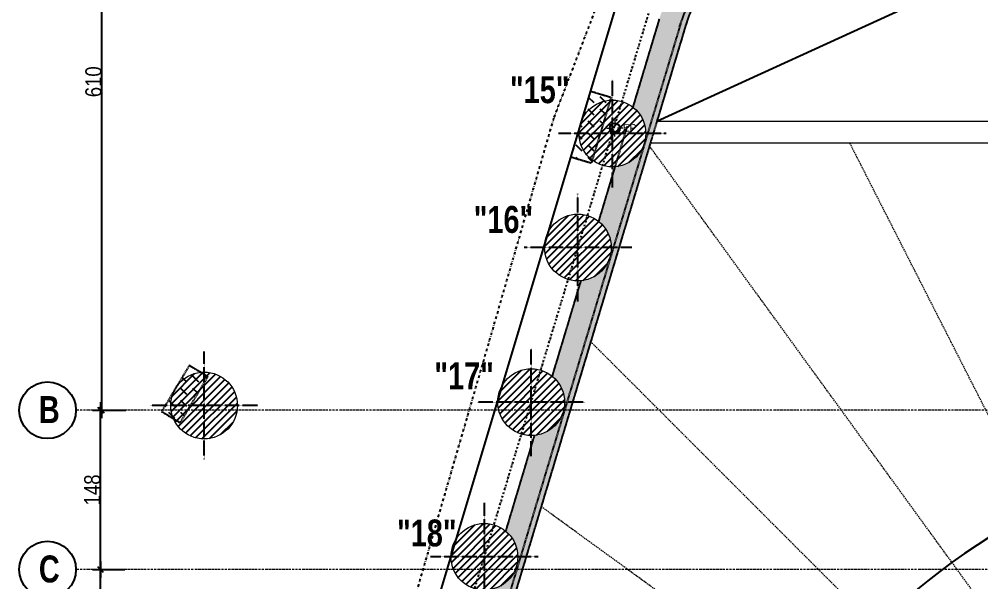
# Model space of a CAD drawing. Header units: millimetres. Extents: x -26249 to 60250, y -21218 to 23336.
# Drawn here: x -4850 to -3957, y 20744 to 21266 of the extents above; entities that cross this region are included whole.
import ezdxf
from ezdxf.enums import TextEntityAlignment as Align

# ---------------------------------------------------------------- set-up
doc = ezdxf.new("R2010")
doc.units = ezdxf.units.MM
for name, pattern in [('CACHEX2', [19.049999999999997, 12.7, -6.35]), ('Style de ligne -6', [1.0416400000000001, 0.625, -0.20828, 0.06943000000000005, -0.13893]), ('TIRETPTX2', [50.8, 25.4, -12.7, 0, -12.7])]:
    doc.linetypes.add(name, pattern=pattern)
for name, color, linetype in [('01_cote_gen', 4, 'Continuous'), ('01_linteaux', 2, 'Continuous'), ('01_murs_sup', 2, 'CACHEX2'), ('01_poch_murs', 253, 'Continuous'), ('01_texte', 230, 'Continuous'), ('AA_COTES', 2, 'Continuous')]:
    doc.layers.add(name, color=color, linetype=linetype)
for name, color, linetype, lineweight in [('01_murs_coup', 5, 'Continuous', 60), ('01_PIEUX', 5, 'Continuous', 60), ('B Général', 7, 'Continuous', 5), ('C ANNOTATIONS-prestations', 7, 'Continuous', 5)]:
    doc.layers.add(name, color=color, linetype=linetype, lineweight=lineweight)
doc.styles.add('Eurostile', font='')
doc.styles.add('impact', font='impact.ttf')
doc.styles.add('STYLE2', font='ARIALN.TTF')
doc.styles.get('Eurostile').set_extended_font_data('Eurostile')
doc.dimstyles.new('JB50', dxfattribs={"dimscale": 0.1, "dimtxt": 150, "dimasz": 15, "dimexe": 0.1, "dimexo": 0.1, "dimgap": 0.09, "dimtad": 1, "dimdec": 1, "dimdsep": 46, "dimtxsty": 'STYLE2', "dimblk1": 'BOND_G', "dimblk2": 'BOND_D', "dimsah": 1, "dimcen": 1.5, "dimdle": 0.01, "dimse1": 1, "dimse2": 1, "dimclrd": 4, "dimclre": 2, "dimclrt": 6, "dimazin": 2, "dimtfac": 2.333333333333333, "dimtdec": 1, "dimtix": 1, "dimtmove": 2, "dimatfit": 3, "dimldrblk": 'BOND_G', "dimfxl": 1, "dimtolj": 1, "dimtzin": 0, "dimarcsym": 0})

# ---------------------------------------------------------------- blocks, each defined once
blk = doc.blocks.new('BOND_G')
at = {"layer": 'AA_COTES', "color": 0}
for p, q in [((0, -5), (0, 14.99999999999999)), ((5, 0), (-5, 0)), ((1.767766952966312, 1.767766952966312), (-1.767766952966426, -1.767766952966426))]:
    blk.add_line(p, q, dxfattribs=at)
blk = doc.blocks.new('BOND_D')
at = {"layer": 'AA_COTES', "color": 0}
for p, q in [((5, 0), (-5, 0)), ((-1.767766952966312, -1.767766952966312), (1.767766952966426, 1.767766952966426)), ((0, 5), (0, -15))]:
    blk.add_line(p, q, dxfattribs=at)
blk = doc.blocks.new('*D466')
at = {"layer": '01_cote_gen', "color": 4, "lineweight": -2, "ltscale": 3, "transparency": 16777216}
blk.add_line((-4774.633031412901, 20146.39354302056), (-4774.633031412901, 20753.39354335897), dxfattribs=at)
at = {"layer": 'Defpoints', "color": 0, "ltscale": 3, "transparency": 16777216}
for p in [(-4774.633031412901, 20754.89354335897), (-4774.633031412901, 20754.89354335897), (-4745.90332876797, 20144.89354302056)]:
    blk.add_point(p, dxfattribs=at)
at = {"layer": '01_cote_gen', "color": 4, "lineweight": -2, "ltscale": 3, "transparency": 16777216, "xscale": 1.5, "yscale": 1.5, "zscale": 1.5}
for name, p, rotation in [('BOND_D', (-4774.633031412901, 20754.89354335897), 90), ('BOND_G', (-4774.633031412901, 20144.89354302056), 270)]:
    blk.add_blockref(name, p, dxfattribs=dict(at, rotation=rotation))
at = {"layer": '01_cote_gen', "color": 6, "ltscale": 3, "transparency": 16777216, "insert": (-4782.30062622873, 20449.89354318977), "char_height": 15, "attachment_point": 5, "rotation": 90, "style": 'STYLE2'}
blk.add_mtext('\\A1;610', dxfattribs=at)
blk = doc.blocks.new('*D467')
at = {"layer": '01_cote_gen', "color": 4, "lineweight": -2, "ltscale": 3, "transparency": 16777216}
blk.add_line((-4774.633031412901, 20756.39354335897), (-4774.633031412901, 20901.39354337593), dxfattribs=at)
at = {"layer": 'Defpoints', "color": 0, "ltscale": 3, "transparency": 16777216}
for p in [(-4774.633031412901, 20902.89354337593), (-4750.007553049138, 20902.89354337593), (-4774.633031412901, 20754.89354335897)]:
    blk.add_point(p, dxfattribs=at)
at = {"layer": '01_cote_gen', "color": 4, "lineweight": -2, "ltscale": 3, "transparency": 16777216, "xscale": 1.5, "yscale": 1.5, "zscale": 1.5}
for name, p, rotation in [('BOND_D', (-4774.633031412901, 20902.89354337593), 90), ('BOND_G', (-4774.633031412901, 20754.89354335897), 270)]:
    blk.add_blockref(name, p, dxfattribs=dict(at, rotation=rotation))
at = {"layer": '01_cote_gen', "color": 6, "ltscale": 3, "transparency": 16777216, "insert": (-4782.30062622873, 20828.89354336745), "char_height": 15, "attachment_point": 5, "rotation": 90, "style": 'STYLE2'}
blk.add_mtext('\\A1;148', dxfattribs=at)
blk = doc.blocks.new('*D311')
at = {"layer": '01_cote_gen', "color": 4, "lineweight": -2, "ltscale": 3, "transparency": 16777216}
blk.add_line((-4773.549546015171, 20904.39354337593), (-4773.549546015171, 21511.39354302056), dxfattribs=at)
at = {"layer": 'Defpoints', "color": 0, "ltscale": 3, "transparency": 16777216}
for p in [(-4794.514697284429, 21512.89354302056), (-4773.549546015171, 21512.89354302056), (-4742.392831939518, 20902.89354337593)]:
    blk.add_point(p, dxfattribs=at)
at = {"layer": '01_cote_gen', "color": 4, "lineweight": -2, "ltscale": 3, "transparency": 16777216, "xscale": 1.5, "yscale": 1.5, "zscale": 1.5}
for name, p, rotation in [('BOND_D', (-4773.549546015171, 21512.89354302056), 90), ('BOND_G', (-4773.549546015171, 20902.89354337593), 270)]:
    blk.add_blockref(name, p, dxfattribs=dict(at, rotation=rotation))
at = {"layer": '01_cote_gen', "color": 6, "ltscale": 3, "transparency": 16777216, "insert": (-4781.217140831, 21207.89354319825), "char_height": 15, "attachment_point": 5, "rotation": 90, "style": 'STYLE2'}
blk.add_mtext('\\A1;610', dxfattribs=at)
blk = doc.blocks.new('EP')
at = {"layer": 'B Général', "color": 7, "linetype": 'Continuous', "lineweight": 5}
for p, q in [((-7.5, 0), (-2.5, 0)), ((0, 7.5), (0, 2.5)), ((7.5, 0), (2.5, 0)), ((0, -7.5), (0, -2.5))]:
    blk.add_line(p, q, dxfattribs=at)
at = {"layer": 'B Général', "color": 7, "linetype": 'Continuous', "lineweight": 5, "flags": 128}
for points in [[(-5, 0, -0.9999999999999999), (4.999999999999992, 0, -0.9999999999999999)], [(-4.333333333333333, 0, -0.9999999999999999), (4.333333333333326, 0, -0.9999999999999999)]]:
    blk.add_lwpolyline(points, format="xyb", close=True, dxfattribs=at)
at = {"layer": 'C ANNOTATIONS-prestations', "insert": (7.5, 3.979498697916664), "char_height": 7.048665364583333, "attachment_point": 1, "line_spacing_factor": 0.8954527788573651, "style": 'Eurostile'}
blk.add_mtext('EP', dxfattribs=at)

msp = doc.modelspace()

# ---------------------------------------------------------------- hatches: boundary and pattern name
at = {"layer": '01_murs_sup', "ltscale": 3}
h = msp.add_hatch(dxfattribs=at)
h.set_pattern_fill('DASH', color=256, scale=2.5, angle=135)
h.set_pattern_definition([(135, (-23899.14964679861, 30763.86066775618), (-11.22532015133644, 8.881784197001252e-16), [7.9375, -7.9375])])
h.paths.add_polyline_path([(-3937.108894121897, 21767.36958817449, 0.002531451353049674), (-3946.157284627736, 21759.05287881372), (-3946.157284627736, 21743.98255512082, -0.002574667747263947), (-3937.108894121897, 21752.4412474255)])
h.paths.add_polyline_path([(-3937.108894121897, 21787.547610375, -0.006516405898975369), (-3912.90812911889, 21808.52372260176, -0.04627340198228324), (-3913.436886790723, 21814.22489712796), (-3930.895260872554, 21814.22489712796, 0.004067861401506169), (-3946.157284627736, 21800.91095730789), (-3946.157284627736, 21759.05287881372, -0.002531451353049659), (-3937.108894121897, 21767.36958817449)])
h.paths.add_polyline_path([(-3946.157284627736, 21800.91095730789, 0.002955468585828464), (-3957.108894121897, 21791.08295961722), (-3957.108894121897, 21748.75706829099, -0.003096146297348388), (-3946.157284627736, 21759.05287881372)])
h.paths.add_polyline_path([(-3901.90275772914, 21838.35122856497, 0.007575990962309219), (-3930.895260872554, 21814.22489712796), (-3913.436886790723, 21814.22489712796, -0.2267463357051544)])
h.paths.add_polyline_path([(-3882.436886790723, 21833.42246254305), (-3882.436886790723, 21845.22489712796, 0.4142135623730951), (-3913.436886790723, 21814.22489712796), (-3906.104956214846, 21814.22489712796, -0.006200760919027776)])
h.paths.add_polyline_path([(-3876.907288914577, 21857.99667599443, 0.001401672488549907), (-3882.436886790723, 21853.73910542119), (-3882.436886790723, 21845.22489712796, -0.09982294667140483), (-3870.422808321999, 21842.80219438553, -0.0008315451278062832), (-3867.181685395428, 21845.29184871546)])
h.paths.add_polyline_path([(-3791.085937430236, 21899.09266746103, -0.01533620150584975), (-3791.144239372888, 21900.9930151471, -0.2594805352761252), (-3776.486611303813, 21927.33550705032, 0.02452486336761976), (-3876.907288914577, 21857.99667599443), (-3867.181685395428, 21845.29184871546, -0.0189682979439725)])
h.paths.add_polyline_path([(-3760.144239372888, 21918.60382827982), (-3760.144239372888, 21931.9930151471, 0.4142135623730951), (-3791.144239372888, 21900.9930151471), (-3788.160350836561, 21900.9930151471, -0.006733180713042963)])
h.paths.add_polyline_path([(-3677.877223433274, 21964.55164166552), (-3679.557952865847, 21981.63323329014, 0.01847937243883564), (-3760.144239372888, 21937.30080405466), (-3760.144239372888, 21931.9930151471, -0.1311429218165924), (-3744.698063582959, 21927.87080622946, -0.01551302581773235)])
h.paths.add_polyline_path([(-3641.055181703852, 22000.17601417549, 0.008583888516723525), (-3679.557952865847, 21981.63323329014), (-3678.612009824576, 21972.01942370366), (-3662.963025773564, 21972.01942370366, -0.0008921322589392388), (-3659.025635023239, 21973.9489076079, -0.2759147244667435)])
h.paths.add_polyline_path([(-3518.742840464956, 22031.94992235484, -0.2759147244667484), (-3497.675540555543, 22055.76099511393, 0.02805231403999468), (-3628.085740196928, 22006.06027254392), (-3628.085740196928, 22003.01942370366, -0.1627178930550964), (-3609.443219981591, 21996.78747651411, -0.01980015537954972)])
h.paths.add_polyline_path([(-3372.378671110078, 22072.21045004409, -0.2759147244667564), (-3348.536071965003, 22093.24206380574, 0.02893504782106948), (-3488.276980307424, 22058.71028018133), (-3488.276980307424, 22057.22005631262, -0.1946121440687925), (-3466.722653935927, 22048.50033940489, -0.01980015537955201)])
h.paths.add_polyline_path([(-3222.197313540562, 22094.11348277796, -0.2601810642606941), (-3197.79264941457, 22111.93133555148, 0.02414752684017281), (-3317.216878143781, 22098.67100894215), (-3314.685666250354, 22082.8724974189, -0.01896323129683905)])
h.paths.add_polyline_path([(-4440.398134876736, 20610.66026806147), (-4425.797328050101, 20610.66026806147), (-4425.797328050101, 20621.23326610835), (-4440.398134876736, 20621.23326610835)], flags=9)
h.paths.add_polyline_path([(-4291.32166073239, 21159.88222244581), (-4276.720853905756, 21159.88222244581), (-4276.720853905756, 21170.45522049268), (-4291.32166073239, 21170.45522049268)], flags=9)
h.paths.add_polyline_path([(-3033.617555720468, 20282.59592323142), (-2978.196341532201, 20282.59592323142), (-2978.196341532201, 20305.5717076789), (-3033.617555720468, 20305.5717076789)], flags=9)
h.paths.add_polyline_path([(-4838.499659175626, 20735.94462696132), (-4807.96383459255, 20735.94462698887), (-4807.963834627806, 20775.01967331376), (-4838.499659210878, 20775.01967328621)], flags=9)
h.paths.add_polyline_path([(-4838.237151455522, 20884.73215014096), (-4808.272667205985, 20884.73215016799), (-4808.272667239818, 20922.23215016799), (-4838.237151489355, 20922.23215014096)], flags=9)
h.paths.add_polyline_path([(-4838.422451023163, 21494.73214978542), (-4809.477114395615, 21494.73214981153), (-4809.477114429448, 21532.23214981153), (-4838.422451056997, 21532.23214978542)], flags=9)
h.paths.add_polyline_path([(-4072.277361738614, 21418.82168719141), (-4036.879296006469, 21441.33396745021), (-4065.053000004651, 21485.63399457234), (-4100.451065736803, 21463.12171431355)], flags=9)
h.paths.add_polyline_path([(-3261.901553332284, 21996.33176616208), (-3226.503487600139, 22018.84404642088), (-3254.677191598321, 22063.14407354302), (-3290.075257330473, 22040.63179328423)], flags=9)
h.paths.add_polyline_path([(-3445.119379028152, 21956.98304508858), (-3404.595907749585, 21956.98304512518), (-3404.595907796995, 22009.48304512518), (-3445.119379075562, 22009.48304508858)], flags=9)
h.paths.add_polyline_path([(-3037.690899622934, 21938.67519592798), (-2984.654746826205, 21938.67519592798), (-2984.654746826205, 21968.1738316715), (-3037.690899622934, 21968.1738316715)], flags=9)
h.paths.add_polyline_path([(-2825.877209816475, 22188.47162578757), (-2716.286145696422, 22188.47162578757), (-2716.286145696422, 22211.46275812045), (-2825.877209816475, 22211.46275812045)], flags=9)
h.paths.add_polyline_path([(-3102.086312314323, 21987.12188855657), (-2933.002751604907, 21987.12188855657), (-2933.002751604907, 22009.99023780623), (-3102.086312314323, 22009.99023780623)], flags=9)
h.paths.add_polyline_path([(-2796.750923746496, 21963.11558508419), (-2687.159859626443, 21963.11558508419), (-2687.159859626443, 21986.10671741707), (-2796.750923746496, 21986.10671741707)], flags=9)
h.paths.add_polyline_path([(-3102.106776161525, 21963.11558508419), (-2992.515712041471, 21963.11558508419), (-2992.515712041471, 21986.10671741707), (-3102.106776161525, 21986.10671741707)], flags=9)
h.paths.add_polyline_path([(-2732.335047207906, 21938.67519592798), (-2679.298894411177, 21938.67519592798), (-2679.298894411177, 21968.1738316715), (-2732.335047207906, 21968.1738316715)], flags=9)
h.paths.add_polyline_path([(-2796.730459899294, 21987.12188855657), (-2627.646899189878, 21987.12188855657), (-2627.646899189878, 22009.99023780623), (-2796.730459899294, 22009.99023780623)], flags=9)
h.paths.add_polyline_path([(-4313.049943100306, 20638.28127967646), (-4251.760119501594, 20638.28127968257), (-4251.760119503708, 20659.42727577632), (-4313.04994310242, 20659.42727577021)], flags=9)
h.paths.add_polyline_path([(-4332.724309421226, 20600.49350643963), (-4236.555482681799, 20600.49350643963), (-4236.555482681799, 20623.4692908871), (-4332.724309421226, 20623.4692908871)], flags=9)
h.paths.add_polyline_path([(-4107.157180301774, 20649.36761305474), (-4059.577927512511, 20696.99453660131), (-4076.353578446347, 20713.75339644464), (-4123.932831235614, 20666.12647289806)], flags=9)
h.paths.add_polyline_path([(-4123.647777102096, 19953.62943391383), (-4078.333515131957, 19903.84262035242), (-4060.797085246932, 19919.80368154488), (-4106.111347217071, 19969.59049510628)], flags=9)
h.paths.add_polyline_path([(-3314.805763850925, 19785.74658262269), (-3263.664527553721, 19829.52652200695), (-3279.08515366863, 19847.54002077111), (-3330.226389965834, 19803.76008138685)], flags=9)
h.paths.add_polyline_path([(-3611.89251724848, 20911.00353085219), (-3611.89251724848, 20982.76001107047), (-3634.883649581358, 20982.76001107047), (-3634.883649581358, 20911.00353085219)], flags=9)
h.paths.add_polyline_path([(-3636.036844225144, 20923.1271002816), (-3636.036844225144, 20978.54831446987), (-3659.012628672621, 20978.54831446987), (-3659.012628672621, 20923.1271002816)], flags=9)
h.paths.add_polyline_path([(-4326.037101341439, 20256.99726142364), (-4254.285737084958, 20256.99726142364), (-4254.285737084958, 20279.97304587111), (-4326.037101341439, 20279.97304587111)], flags=9)
h.paths.add_polyline_path([(-4313.916089892931, 20281.1287984958), (-4258.494875704664, 20281.1287984958), (-4258.494875704664, 20304.10458294328), (-4313.916089892931, 20304.10458294328)], flags=9)
h.paths.add_polyline_path([(-3597.08165557515, 21415.61932296072), (-3518.069473345486, 21415.6193229686), (-3518.069473347599, 21436.76531906235), (-3597.081655577264, 21436.76531905446)], flags=9)
h.paths.add_polyline_path([(-3608.226867407133, 21452.83683761605), (-3512.052924705904, 21452.83683761605), (-3512.052924705904, 21475.82796994893), (-3608.226867407133, 21475.82796994893)], flags=9)
h.paths.add_polyline_path([(-3597.08165557515, 21489.68940569857), (-3521.828761539929, 21489.68940570608), (-3521.828761542043, 21510.83540179983), (-3597.081655577264, 21510.83540179232)], flags=9)
h.paths.add_polyline_path([(-3560.20550383939, 21729.60727347996), (-3506.450395619611, 21667.38209550133), (-3489.063891898963, 21682.40195433385), (-3542.819000118741, 21744.62713231247)], flags=9)
h.paths.add_polyline_path([(-3373.328221392612, 21837.96281791973), (-3344.435326061403, 21760.97720216216), (-3322.924568868146, 21769.05024346948), (-3351.817464199359, 21846.03585922704)], flags=9)
h.paths.add_polyline_path([(-3122.270602589326, 21280.48545168946), (-3108.676747957632, 21280.48545168902), (-3108.676747957286, 21291.05844973589), (-3122.27060258898, 21291.05844973633)], flags=9)
h.paths.add_polyline_path([(-3118.270602589326, 21222.98545168946), (-3103.669795762691, 21222.98545168899), (-3103.669795762346, 21233.55844973586), (-3118.27060258898, 21233.55844973633)], flags=9)
h.paths.add_polyline_path([(-3091.770602589326, 21169.98545168946), (-3076.834145031045, 21169.98545168898), (-3076.8341450307, 21180.55844973585), (-3091.77060258898, 21180.55844973633)], flags=9)
h.paths.add_polyline_path([(-3024.770602589326, 21173.48545168946), (-3009.834145031045, 21173.48545168898), (-3009.8341450307, 21184.05844973585), (-3024.77060258898, 21184.05844973633)], flags=9)
h.paths.add_polyline_path([(-2975.770602589326, 21172.48545168946), (-2961.169795762691, 21172.48545168899), (-2961.169795762346, 21183.05844973586), (-2975.77060258898, 21183.05844973633)], flags=9)
h.paths.add_polyline_path([(-2925.770602589326, 21172.48545168946), (-2910.834145031045, 21172.48545168898), (-2910.8341450307, 21183.05844973585), (-2925.77060258898, 21183.05844973633)], flags=9)
h.paths.add_polyline_path([(-2815.297878701584, 21315.13052495442), (-2803.382277728122, 21315.13052495403), (-2803.38227772778, 21325.70352300091), (-2815.297878701238, 21325.7035230013)], flags=9)
h.paths.add_polyline_path([(-2815.797878701584, 21261.13052495442), (-2800.861421143303, 21261.13052495394), (-2800.861421142958, 21271.70352300082), (-2815.797878701238, 21271.7035230013)], flags=9)
h.paths.add_polyline_path([(-2822.797878701584, 21205.63052495442), (-2807.861421143303, 21205.63052495394), (-2807.861421142958, 21216.20352300082), (-2822.797878701238, 21216.2035230013)], flags=9)
h.paths.add_polyline_path([(-2869.270602589326, 21177.98545168946), (-2853.998494299396, 21177.98545168896), (-2853.998494299054, 21188.55844973584), (-2869.27060258898, 21188.55844973633)], flags=9)
h.paths.add_polyline_path([(-2942.375244716322, 21452.76323388199), (-2942.375244716763, 21466.02143778203), (-2952.948242763638, 21466.02143778168), (-2952.948242763194, 21452.76323388163)], flags=9)
h.paths.add_polyline_path([(-2903.623691576971, 21452.59282402809), (-2903.623690681992, 21466.18667865979), (-2914.196688728864, 21466.18667935588), (-2914.196689623843, 21452.59282472419)], flags=9)
h.paths.add_polyline_path([(-2842.728161830919, 21452.59024020648), (-2842.72816093594, 21466.18409483817), (-2853.301158982811, 21466.18409553427), (-2853.30115987779, 21452.59024090257)], flags=9)
h.paths.add_polyline_path([(-2820.434827992385, 21407.36226254025), (-2820.434827119503, 21420.6204664403), (-2831.007825166378, 21420.6204671364), (-2831.007826039257, 21407.36226323635)], flags=9)
h.paths.add_polyline_path([(-2982.009050069411, 21452.59282469455), (-2982.009050069862, 21466.18667932624), (-2992.582048116737, 21466.18667932589), (-2992.582048116283, 21452.59282469419)], flags=9)
h.paths.add_polyline_path([(-3032.32223334614, 21452.42499932872), (-3032.322233346602, 21466.35450469207), (-3042.895231393477, 21466.35450469171), (-3042.895231393011, 21452.42499932837)], flags=9)
h.paths.add_polyline_path([(-3086.092047535027, 21434.92302106502), (-3086.092047535478, 21448.51687569672), (-3096.665045582353, 21448.51687569637), (-3096.665045581898, 21434.92302106467)], flags=9)
h.paths.add_polyline_path([(-3113.328127407038, 21384.3499265859), (-3099.734272775344, 21384.34992658636), (-3099.734272775697, 21394.92292463323), (-3113.328127407391, 21394.92292463278)], flags=9)
h.paths.add_polyline_path([(-3113.328127407038, 21339.31408728569), (-3102.755129360166, 21339.31408728604), (-3102.755129360516, 21349.88708533292), (-3113.328127407391, 21349.88708533257)], flags=9)
h.paths.add_polyline_path([(-2527.081655570144, 20991.04458566553), (-2448.06947334048, 20991.04458567341), (-2448.069473342593, 21012.19058176716), (-2527.081655572258, 21012.19058175928)], flags=9)
h.paths.add_polyline_path([(-2538.224309421226, 21028.27489022537), (-2442.055482681799, 21028.27489022537), (-2442.055482681799, 21051.25067467284), (-2538.224309421226, 21051.25067467284)], flags=9)
h.paths.add_polyline_path([(-2527.081655570144, 21065.11466840338), (-2451.828761534924, 21065.11466841089), (-2451.828761537037, 21086.26066450464), (-2527.081655572258, 21086.26066449713)], flags=9)
h.paths.add_polyline_path([(-4559.191943482232, 20625.60136139339), (-4493.65766306222, 20625.60136145251), (-4493.657663097378, 20664.56059554763), (-4559.19194351739, 20664.56059548851)], flags=9)
h.paths.add_polyline_path([(-4504.309909857418, 20768.61215698493), (-4438.999533081629, 20768.61215704386), (-4438.999533116765, 20807.54822869302), (-4504.309909892554, 20807.5482286341)], flags=9)
h = msp.add_hatch(dxfattribs=at)
h.set_pattern_fill('DASH', color=256, scale=2.5, angle=135)
h.set_pattern_definition([(135, (-36463.22581601088, 30763.86066775618), (-11.22532015133644, 8.881784197001252e-16), [7.9375, -7.9375])])
edge = h.paths.add_edge_path()
edge.add_line((-3957.108894121897, 21698.34777550169), (-3957.108894121897, 21733.50715512017))
edge.add_arc((-3120.300293937276, 20869.61984464256), 1202.726036363718, 134.0878059294316, 134.6062133279104)
edge.add_arc((-3993.097146282866, 21713.03939971755), 31.00000000005436, 2.347633198951371e-11, 24.511443010583207, ccw=False)
edge.add_arc((-3993.097146282811, 21713.03939971756), 31, -112.55011602161869, 0, ccw=False)
edge.add_arc((-3120.300293934908, 20869.61984464051), 1202.726036366847, 137.3551136610874, 141.6892133278997)
edge.add_arc((-4090.436025248053, 21598.98090350252), 31.00000000001867, 1.0118128557223827e-11, 31.594443010587725, ccw=False)
edge.add_arc((-4090.436025248035, 21598.98090350252), 31, -105.46711602165198, 0, ccw=False)
edge.add_arc((-3120.300293936763, 20869.61984464222), 1202.726036364335, 144.4381136610801, 148.7722133279006)
edge.add_arc((-4172.967853517819, 21473.7902679123), 30.99999999999627, 0, 38.67744301058849, ccw=False)
edge.add_arc((-4172.967853517823, 21473.7902679123), 31, -98.38411602161011, 0, ccw=False)
edge.add_arc((-3120.300293936156, 20869.61984464201), 1202.726036364964, 151.5211136610765, 155.8552133278951)
edge.add_arc((-4239.432958939384, 21339.37826071673), 31.00000000001472, 1.0118128557223827e-11, 45.76044301056322, ccw=False)
edge.add_arc((-4239.432958939376, 21339.37826071675), 31.00000000000728, -91.30111602156887, 0, ccw=False)
edge.add_arc((-3120.300293930513, 20869.61984464), 1202.726036370949, 158.6041136610728, 160.7596099109221)
edge.add_line((-4255.847230851939, 21265.95691408082), (-4280.319210676078, 21184.39845100403))
edge.add_arc((-4299.25750062796, 21159.85581109516), 30.99999999997544, -2.347633198951371e-11, 52.34448233648561, ccw=False)
edge.add_arc((-4299.257500627993, 21159.85581109515), 31.00000000000728, -85.74869509527679, 0, ccw=False)
edge.add_line((-4296.959433352562, 21128.94110768725), (-4312.145534614398, 21078.32995616035))
edge.add_arc((-4331.299683216932, 21053.95540813762), 31.00000000000112, 0, 51.83882328695552, ccw=False)
edge.add_arc((-4331.299683216936, 21053.95540813763), 31.00000000000364, -85.24303604576528, 0, ccw=False)
edge.add_line((-4328.728873881902, 21023.06218979827), (-4355.294535378425, 20934.52605427333))
edge.add_arc((-4374.740133087884, 20910.38337982081), 30.99999999997495, -2.0122570276726037e-11, 51.15046554259169, ccw=False)
edge.add_arc((-4374.740133087906, 20910.38337982079), 30.99999999999636, -84.55467830139793, 0, ccw=False)
edge.add_line((-4371.798363718348, 20879.52327624067), (-4398.444931358599, 20790.71750250977))
edge.add_arc((-4418.180582958876, 20766.81135150398), 30.99999999998524, -2.0179413695586845e-11, 50.458724932881296, ccw=False)
edge.add_arc((-4418.180582958887, 20766.81135150397), 31, -83.86293769170362, 0, ccw=False)
edge.add_line((-4414.866458338647, 20735.9890125596), (-4441.596743641841, 20646.90423059272))
edge.add_arc((-4461.621032829868, 20623.23932318715), 31.00000000000358, 3.410605131648481e-12, 49.76344872083911, ccw=False)
edge.add_arc((-4461.621032829864, 20623.23932318715), 31, -83.1676614796582, 0, ccw=False)
edge.add_line((-4457.933136655882, 20592.45946903204), (-4484.543284126668, 20503.77507383562))
edge.add_arc((-4503.408646955331, 20479.17633229582), 30.99999999998597, -1.0118128557223827e-11, 52.51453914735538, ccw=False)
edge.add_arc((-4503.40864695536, 20479.17633229582), 31.00000000001455, -85.93628569077168, 0, ccw=False)
edge.add_line((-4501.211808828562, 20448.25427055593), (-4527.691760759024, 20360.10204650556))
edge.add_arc((-4546.564705626266, 20335.50912166858), 30.99999999999551, -6.821210263296962e-12, 52.496876854576385, ccw=False)
edge.add_arc((-4546.564705626259, 20335.50912166856), 30.99999999998909, -70.87428601694432, 0, ccw=False)
edge.add_line((-4536.407805080156, 20306.22026079457), (-4535.876283652511, 20284.24160106926))
edge.add_line((-4535.876283652511, 20284.24160106926), (-4510.86897418614, 20284.24160106926))
edge.add_line((-4510.86897418614, 20284.24160106926), (-4511.87535511092, 20325.85592318174))
edge.add_line((-4511.87535511092, 20325.85592318174), (-4230.264889258078, 21263.3420993645))
edge.add_arc((-3120.300293937222, 20869.61984464252), 1177.726036363786, 135.2779792617381, 160.469587356848, ccw=False)
at = {"layer": '01_murs_sup'}
h = msp.add_hatch(dxfattribs=at)
h.set_pattern_fill('DASH', color=256, scale=2.5, angle=135)
h.set_pattern_definition([(135, (-4147.817490083255, 30785.85689418344), (-11.22532015133644, 8.881784197001252e-16), [7.9375, -7.9375])])
h.paths.add_polyline_path([(-4300.500621207937, 21193.49401851057), (-4319.656203309516, 21199.24412062702), (-4337.976355649889, 21138.21334670993), (-4318.82077354831, 21132.46324459348)])
at = {"layer": '01_murs_sup', "ltscale": 3}
h = msp.add_hatch(dxfattribs=at)
h.set_pattern_fill('DASH', color=256, scale=2.5, angle=135)
h.set_pattern_definition([(135, (-26965.53453916737, 30178.48242436424), (-11.22532015133644, 8.881784197001252e-16), [7.9375, -7.9375])])
h.paths.add_polyline_path([(-4692.210325594222, 20944.60358115888, 7.789814527231947e-05), (-4692.416036048186, 20944.27478211423), (-4702.482806102629, 20927.51529962863), (-4679.152192571402, 20927.51529962863), (-4675.071505915314, 20934.30895798896)])
h.paths.add_polyline_path([(-4689.776576674305, 20927.51529962863), (-4702.482806102629, 20927.51529962863), (-4715.487403052042, 20905.86482846189, 0.0003011553045554507), (-4716.235432376676, 20904.56532000213, -0.2613924196943135), (-4689.776576674305, 20919.41202452037)])
h.paths.add_polyline_path([(-4679.152192571402, 20927.51529962863), (-4689.776576674305, 20927.51529962863), (-4689.776576674305, 20919.41202452037, -0.04433632417179281), (-4684.311187222966, 20918.92643944423)])
h.paths.add_polyline_path([(-4689.776576674305, 20919.41202452037, 0.2613924196927908), (-4716.235432376585, 20904.56532000229, 0.0001685235569896245), (-4716.653339003531, 20903.83773487384), (-4699.342283005049, 20893.90218785839), (-4689.776576674305, 20909.82748334497)])
h.paths.add_polyline_path([(-4716.653339003531, 20903.83773487384, 0.0001686728783970372), (-4717.071124711309, 20903.10922314649, 0.01316768231005986), (-4717.806987112128, 20901.65196752203), (-4700.817127695047, 20891.44681899456), (-4699.342283005049, 20893.90218785839)])
at = {"layer": '01_poch_murs', "ltscale": 3}
h = msp.add_hatch(color=256, dxfattribs=at)
h.dxf.hatch_style = 1
h.paths.add_polyline_path([(-4298.383044982567, 21053.95540813763), (-4300.299683216932, 21053.95540813763, -0.390100048296434), (-4328.728873881902, 21023.06218979827), (-4355.294535378422, 20934.52605427333, -0.2269671458132246), (-4343.740133087909, 20910.3833798208), (-4341.510492410502, 20910.3833798208)])
h.paths.add_polyline_path([(-4293.162332610131, 21053.95540813763), (-4298.383044982567, 21053.95540813763), (-4341.510492410502, 20910.3833798208), (-4336.289780038065, 20910.3833798208)])
h.paths.add_polyline_path([(-4336.289780038065, 20910.3833798208), (-4341.510492410502, 20910.3833798208), (-4343.760356338085, 20902.89354337593), (-4338.539643965649, 20902.89354337593)])
h.paths.add_polyline_path([(-4261.351024274574, 21159.85581109515), (-4266.571736647011, 21159.85581109515), (-4298.383044982567, 21053.95540813763), (-4293.162332610131, 21053.95540813763)])
h.paths.add_polyline_path([(-4269.568065749574, 21150.93743363057, -0.3106470391924856), (-4296.959433352566, 21128.94110768726), (-4312.145534614398, 21078.32995616035, -0.230127561005801), (-4300.299683216932, 21053.95540813763), (-4298.383044982567, 21053.95540813763)])
h.paths.add_polyline_path([(-4230.264889258046, 21263.34209936461, -0.01735503205736055), (-4200.284389772254, 21339.37826071674), (-4205.734726604731, 21339.37826071674, 0.002756936578147564), (-4210.84898564092, 21327.38007458412, -0.3082649188358026), (-4240.136869950386, 21308.38625353282, 0.00940540396795078), (-4255.847230851867, 21265.95691408107), (-4280.319210676078, 21184.39845100404, -0.2324519444109941), (-4268.257500627986, 21159.85581109515), (-4261.351024274574, 21159.85581109515)])
h.paths.add_polyline_path([(-4112.792019881492, 21512.89354302056), (-4136.54281790598, 21512.89354302056, 0.0002900257357505726), (-4137.288397579096, 21511.71416450391, -0.1665796717832035), (-4130.706454054131, 21492.72430334489), (-4125.577226248921, 21492.72430334489, -0.005047813136839774)])
h.paths.add_polyline_path([(-4106.828329881564, 21512.89354302056), (-4112.792019881492, 21512.89354302056, 0.005047813136839734), (-4125.577226248921, 21492.72430334489), (-4119.689832742983, 21492.72430334489, -0.005077934718884482)])
h.paths.add_polyline_path([(-4119.689832742979, 21492.72430334489), (-4125.577226248921, 21492.72430334489, 0.003210072682580831), (-4133.494951485487, 21479.76528878551, -0.0559097981920642), (-4137.042997916755, 21473.83433552898, 0.03194755579170298), (-4205.734726604731, 21339.37826071674), (-4200.284389772254, 21339.37826071674, -0.03682313547142336)])
h.paths.add_polyline_path([(-4125.577226248921, 21492.72430334489), (-4130.706454054131, 21492.72430334489, -0.1081506219690752), (-4133.494951485447, 21479.76528878558, -0.003210072682564477)], flags=17)
h.paths.add_polyline_path([(-4166.987704856581, 21462.06847732747, 0.02341809423170364), (-4217.805502301735, 21361.5875632584, -0.202363999447431), (-4208.432958939376, 21339.37826071674), (-4205.734726604731, 21339.37826071674, -0.03194755579171835), (-4137.042997916715, 21473.83433552905, -0.2797705547684823)])
at = {"layer": '01_poch_murs'}
h = msp.add_hatch(dxfattribs=at)
h.set_pattern_fill('ANSI31', color=256, scale=1.5)
h.set_pattern_definition([(45, (-22507.94983286843, 29863.12348618656), (-3.367596045400932, 3.367596045400933), [])])
h.paths.add_polyline_path([(-4299.257500627986, 21190.85581109515, 0.4142135623730951), (-4330.257500627986, 21159.85581109515), (-4299.257500627986, 21159.85581109515)])
h.paths.add_polyline_path([(-4299.257500627986, 21159.85581109515), (-4330.257500627986, 21159.85581109515, 0.4142135623730951), (-4299.257500627986, 21128.85581109515)])
h.paths.add_polyline_path([(-4299.257500627986, 21190.85581109515), (-4299.257500627986, 21159.85581109515), (-4268.257500627986, 21159.85581109515, 0.4142135623730951)])
h.paths.add_polyline_path([(-4268.257500627986, 21159.85581109515), (-4299.257500627986, 21159.85581109515), (-4299.257500627986, 21128.85581109515, 0.4142135623730951)])
h = msp.add_hatch(dxfattribs=at)
h.set_pattern_fill('ANSI31', color=256, scale=1.5)
h.set_pattern_definition([(45, (-22539.99201545738, 29757.22308322904), (-3.367596045400932, 3.367596045400933), [])])
h.paths.add_polyline_path([(-4331.299683216932, 21084.95540813763, 0.4142135623730951), (-4362.299683216932, 21053.95540813763), (-4331.299683216932, 21053.95540813763)])
h.paths.add_polyline_path([(-4331.299683216932, 21053.95540813763), (-4362.299683216932, 21053.95540813763, 0.4142135623730951), (-4331.299683216932, 21022.95540813763)])
h.paths.add_polyline_path([(-4331.299683216932, 21084.95540813763), (-4331.299683216932, 21053.95540813763), (-4300.299683216932, 21053.95540813763, 0.4142135623730951)])
h.paths.add_polyline_path([(-4300.299683216932, 21053.95540813763), (-4331.299683216932, 21053.95540813763), (-4331.299683216932, 21022.95540813763, 0.4142135623730951)])
h = msp.add_hatch(dxfattribs=at)
h.set_pattern_fill('ANSI31', color=256, scale=1.5)
h.set_pattern_definition([(45, (-22887.20731769391, 29610.50469878446), (-3.367596045400932, 3.367596045400933), [])])
h.paths.add_polyline_path([(-4678.514985453463, 20938.23702369305, 0.4142135623730951), (-4709.514985453463, 20907.23702369305), (-4678.514985453463, 20907.23702369305)])
h.paths.add_polyline_path([(-4678.514985453463, 20907.23702369305), (-4709.514985453463, 20907.23702369305, 0.4142135623730951), (-4678.514985453463, 20876.23702369305)])
h.paths.add_polyline_path([(-4678.514985453463, 20938.23702369305), (-4678.514985453463, 20907.23702369305), (-4647.514985453463, 20907.23702369305, 0.4142135623730951)])
h.paths.add_polyline_path([(-4647.514985453463, 20907.23702369305), (-4678.514985453463, 20907.23702369305), (-4678.514985453463, 20876.23702369305, 0.4142135623730951)])
h = msp.add_hatch(dxfattribs=at)
h.set_pattern_fill('ANSI31', color=256, scale=1.5)
h.set_pattern_definition([(45, (-22583.43246532835, 29613.65105491221), (-3.367596045400932, 3.367596045400933), [])])
h.paths.add_polyline_path([(-4374.740133087909, 20941.3833798208, 0.4142135623730951), (-4405.740133087909, 20910.3833798208), (-4374.740133087909, 20910.3833798208)])
h.paths.add_polyline_path([(-4374.740133087909, 20910.3833798208), (-4405.740133087909, 20910.3833798208, 0.4142135623730951), (-4374.740133087909, 20879.3833798208)])
h.paths.add_polyline_path([(-4374.740133087909, 20941.3833798208), (-4374.740133087909, 20910.3833798208), (-4343.740133087909, 20910.3833798208, 0.4142135623730951)])
h.paths.add_polyline_path([(-4343.740133087909, 20910.3833798208), (-4374.740133087909, 20910.3833798208), (-4374.740133087909, 20879.3833798208, 0.4142135623730951)])
at = {"layer": '01_poch_murs', "ltscale": 3}
h = msp.add_hatch(color=256, dxfattribs=at)
h.dxf.hatch_style = 1
h.paths.add_polyline_path([(-4338.539643965652, 20902.89354337593), (-4344.658538216141, 20902.89354337593, -0.3180508282352435), (-4371.798363718352, 20879.52327624067), (-4398.444931358603, 20790.71750250977, -0.2237955367623), (-4387.180582958887, 20766.81135150397, -0.0989730332683549), (-4389.563003588524, 20754.89354335897), (-4382.997205058125, 20754.89354335897)])
h.paths.add_polyline_path([(-4382.997205058125, 20754.89354335897), (-4389.563003588524, 20754.89354335897, -0.2738205389931518), (-4414.866458338651, 20735.98901255961), (-4441.596743641845, 20646.90423059273, -0.2206120316884544), (-4430.621032829864, 20623.23932318715, -0.3797029099391365), (-4457.933136655885, 20592.45946903204), (-4484.543284126668, 20503.77507383563, -0.2332341861448612), (-4472.408646955346, 20479.17633229581, -0.3935893677039963), (-4501.211808828566, 20448.25427055594), (-4527.691760759028, 20360.10204650557, -0.2331529290483469), (-4515.56470562627, 20335.50912166858, -0.319497893530359), (-4536.40780508016, 20306.22026079458), (-4535.876283652515, 20284.24160106926), (-4510.868974186144, 20284.24160106926), (-4511.875355110924, 20325.85592318174), (-4425.031295151877, 20614.96132076927, -0.2017052976723167), (-4423.916096719835, 20618.67383589392)])
h.paths.add_polyline_path([(-4510.868974186144, 20284.24160106926), (-4535.876283652515, 20284.24160106926), (-4532.981275953787, 20164.53167818957, -0.240193406139965), (-4512.799732564656, 20144.89354302056), (-4507.499047189709, 20144.89354302056)])
h.paths.add_polyline_path([(-4507.410840745475, 20144.89354302056), (-4512.799732564656, 20144.89354302056, -0.08208067854084693), (-4511.15118572509, 20134.91896546706, -0.2553953403699564), (-4525.407047225237, 20108.83000562008, 0.06071621505799004), (-4450.856363100816, 19901.38174988124, -0.4275821226648376), (-4416.248535813773, 19872.89354352569), (-4407.247396811881, 19872.89354352569, -0.0823424598027251)])
h.paths.add_polyline_path([(-4407.247396811881, 19872.89354352569), (-4416.248535813773, 19872.89354352569, -0.01849544733234873), (-4416.163757595963, 19870.60246034126, -0.1753608633251162), (-4423.341851519073, 19850.76520269653, 0.01836853256108628), (-4387.44447862678, 19794.29714061865, -0.4913802896853491), (-4348.591397186583, 19764.30832417162, -0.1403270855772685), (-4353.288141638657, 19747.9028754554, 0.03953732202023931), (-4255.732730053945, 19642.18856355257, -0.5620629895725672), (-4210.488196707718, 19614.6550699539, -0.08428613952210955), (-4212.225258357657, 19604.42372404436, 0.03011723266168123), (-4123.177801207481, 19540.44578033271, -0.6241365282367337), (-4073.143853298718, 19515.97725305772, -0.03818521046564254), (-4073.504412416192, 19511.26294903632, 0.02375934588113227), (-3995.665419167499, 19473.46654325162, -0.5039318466159735), (-3946.157284627736, 19467.78850267686), (-3946.157284627736, 19480.58548355368, -0.1761228929484361)])
h.paths.add_polyline_path([(-3946.157284627736, 19480.58548355368), (-3946.157284627736, 19467.78850267686, -0.1300830585756377), (-3942.013371457169, 19452.47747531211, 0.06483465551945258), (-3712.0016480832, 19403.02157227636, -0.6784920947093999), (-3654.464124882861, 19400.10324733657, 0.00476297733473737), (-3637.10901666232, 19399.93791961176), (-3637.10901666232, 19424.93791961176, -0.08931239155495223)])
h.paths.add_polyline_path([(-3416.87601031265, 19426.95917387509, 0.02604617036680619), (-3326.159825028988, 19454.64848243379), (-3326.159825028988, 19481.29546636906, -0.08988955722728205), (-3637.10901666232, 19424.93791961176), (-3637.10901666232, 19399.93791961176, 0.04526015738333872), (-3473.191108761404, 19414.80627779267, -0.6784920947092021)])
h.paths.add_polyline_path([(-3136.201687571162, 19550.00898228401, -0.05889174878906539), (-3137.055875286407, 19557.23601498715, -0.5957938614645502), (-3089.106366612146, 19583.19201921934, 0.03959186487785327), (-2981.246187807536, 19678.66823844195, -0.1147067523628241), (-2984.425078554314, 19692.34251648213, -0.5230756100816644), (-2942.593042743951, 19721.38846284652, 0.04294216703885226), (-2852.093396020244, 19848.69179972766), (-2852.093396020244, 19860.6024523671), (-2845.200583229825, 19860.6024523671, 0.003863409831604287), (-2838.336129929592, 19872.89354352569), (-2866.970636512795, 19872.89354352569, -0.1755326228551475), (-3326.159825028988, 19481.29546636906), (-3326.159825028988, 19454.64848243379, 0.003037314479553304), (-3315.779780040752, 19458.48937471759, -0.6786650772585141), (-3262.535629202472, 19480.5068403482, 0.03963135764520337)])
h.paths.add_polyline_path([(-2776.143161237555, 20013.1816505045), (-2776.143161237558, 20144.89354302056), (-2788.098574887221, 20144.89354302056), (-2788.098656377208, 20134.6024602113), (-2788.099266095634, 20057.60327246956, -0.05685479212069951), (-2866.970636512795, 19872.89354352569), (-2838.336129929592, 19872.89354352569, 0.042186890006166)])
h.paths.add_polyline_path([(-2793.609478357112, 20110.52112698737), (-2779.008671530477, 20110.52112698737), (-2779.008671530477, 20121.09412503424), (-2793.609478357112, 20121.09412503424)], flags=25)
at = {"layer": '01_poch_murs'}
h = msp.add_hatch(dxfattribs=at)
h.set_pattern_fill('ANSI31', color=256, scale=1.5)
h.set_pattern_definition([(45, (-22626.87291519933, 29470.07902659539), (-3.367596045400932, 3.367596045400933), [])])
h.paths.add_polyline_path([(-4418.180582958887, 20797.81135150397, 0.4142135623730951), (-4449.180582958887, 20766.81135150397), (-4418.180582958887, 20766.81135150397)])
h.paths.add_polyline_path([(-4418.180582958887, 20766.81135150397), (-4449.180582958887, 20766.81135150397, 0.4142135623730951), (-4418.180582958887, 20735.81135150397)])
h.paths.add_polyline_path([(-4418.180582958887, 20797.81135150397), (-4418.180582958887, 20766.81135150397), (-4387.180582958887, 20766.81135150397, 0.4142135623730951)])
h.paths.add_polyline_path([(-4387.180582958887, 20766.81135150397), (-4418.180582958887, 20766.81135150397), (-4418.180582958887, 20735.81135150397, 0.4142135623730951)])

# ---------------------------------------------------------------- linework, layer by layer
at = {"layer": '01_linteaux'}
msp.add_line((-4295.81021122516, 21278.91111007534), (-4579.110028606376, 20334.74975240931), dxfattribs=at)
at = {"layer": '01_linteaux', "linetype": 'TIRETPTX2', "ltscale": 0.07}
msp.add_line((-4471.442647879734, 20590.77858214406), (-4264.758652830025, 21273.87556843323), dxfattribs=at)
at = {"layer": '01_linteaux', "linetype": 'CACHEX2', "ltscale": 0.05}
msp.add_line((-4235.820924091886, 21262.22580501392), (-4516.893153107469, 20326.53142869523), dxfattribs=at)
at = {"layer": '01_linteaux', "linetype": 'TIRETPTX2', "ltscale": 0.01}
for p, q in [((-4299.257500627986, 21109.85581109515), (-4299.257500627986, 21209.85581109515)), ((-4249.257500627986, 21159.85581109515), (-4349.257500627986, 21159.85581109515)), ((-4331.299683216932, 21003.95540813763), (-4331.299683216932, 21103.95540813763)), ((-4281.299683216932, 21053.95540813763), (-4381.299683216932, 21053.95540813763)), ((-4678.449757201595, 20857.34605995296), (-4678.449757201595, 20957.34605995296)), ((-4374.740133087909, 20860.3833798208), (-4374.740133087909, 20960.3833798208)), ((-4324.740133087909, 20910.3833798208), (-4424.740133087909, 20910.3833798208)), ((-4628.449757201595, 20907.34605995296), (-4728.449757201595, 20907.34605995296)), ((-4418.180582958887, 20716.81135150397), (-4418.180582958887, 20816.81135150397)), ((-4368.180582958887, 20766.81135150397), (-4468.180582958887, 20766.81135150397))]:
    msp.add_line(p, q, dxfattribs=at)
at = {"layer": '01_linteaux', "color": 5, "linetype": 'TIRETPTX2', "ltscale": 0.1}
for points in [[(-4353.353074901022, 21174.83878516566), (-4283.222590281979, 21357.49810034521), (-4213.092105662936, 21540.15741552475)], [(-4537.380005256766, 20539.91952404987), (-4445.366540078894, 20857.37915460776), (-4353.353074901022, 21174.83878516566)]]:
    msp.add_open_spline(points, degree=2, dxfattribs=at)
at = {"layer": '01_murs_coup', "linetype": 'Continuous', "lineweight": 5}
for p, q in [((-4255.847230851812, 21265.95691408126), (-4280.319210676082, 21184.39845100404)), ((-4230.264889258169, 21263.34209936421), (-4258.024926202686, 21170.92844986792)), ((-3653.592578186368, 21170.92844986792), (-4258.02492620269, 21170.92844986792)), ((-4264.032704728013, 21150.92844986792), (-4511.875355110924, 20325.85592318174)), ((-3653.592578186364, 21150.92844986792), (-4264.032704728013, 21150.92844986792)), ((-4296.959433352566, 21128.94110768726), (-4312.145534614401, 21078.32995616035)), ((-4328.728873881906, 21023.06218979827), (-4355.294535378425, 20934.52605427333)), ((-4371.798363718352, 20879.52327624067), (-4398.444931358603, 20790.71750250977))]:
    msp.add_line(p, q, dxfattribs=at)
msp.add_arc((-3120.300293937265, 20869.61984464254), 1177.726036363743, 87.94605086509804, 160.4695873568366, dxfattribs=at)
at = {"layer": '01_murs_sup', "ltscale": 0.05}
for p, q in [((-4255.847230851808, 21265.95691408126), (-4280.319210676078, 21184.39845100404)), ((-4230.264889258166, 21263.34209936421), (-4511.87535511092, 20325.85592318174)), ((-4319.656203309516, 21199.24412062702), (-4337.976355649889, 21138.21334670993)), ((-4319.656203309516, 21199.24412062702), (-4300.500621207937, 21193.49401851057)), ((-4300.500621207937, 21193.49401851057), (-4318.82077354831, 21132.46324459348)), ((-4285.658008805478, 21166.60568665725), (-4312.145534614398, 21078.32995616035)), ((-4337.976355649889, 21138.21334670993), (-4318.82077354831, 21132.46324459348)), ((-4337.976355649889, 21138.21334670993), (-4318.820773548307, 21132.46324459348)), ((-4328.728873881902, 21023.06218979827), (-4355.294535378422, 20934.52605427333)), ((-4692.216361513072, 20944.60720670085), (-4717.961983292806, 20901.74506770646)), ((-4692.216361513076, 20944.60720670085), (-4675.071505915314, 20934.30895798896)), ((-4675.071505915314, 20934.30895798896), (-4700.817127695047, 20891.44681899456)), ((-4717.961983292806, 20901.74506770646), (-4700.817127695047, 20891.44681899456)), ((-4371.798363718348, 20879.52327624067), (-4398.444931358599, 20790.71750250977))]:
    msp.add_line(p, q, dxfattribs=at)
for radius, start, end in [(1182.726036363743, 92.0496025152695, 160.8028081151099), (1177.726036363743, 135.2779792617791, 160.4695873568366)]:
    msp.add_arc((-3120.300293937258, 20869.61984464254), radius, start, end, dxfattribs=at)
at = {"layer": '01_PIEUX', "linetype": 'Continuous', "lineweight": 5}
for centre in [(-4299.257500627986, 21159.85581109515), (-4331.299683216932, 21053.95540813763), (-4678.514985453463, 20907.23702369305), (-4374.740133087909, 20910.3833798208), (-4418.180582958887, 20766.81135150397)]:
    msp.add_circle(centre, 31, dxfattribs=at)
at = {"layer": '01_poch_murs', "linetype": 'CACHEX2', "lineweight": 5, "ltscale": 0.1}
for p, q in [((-3782.38597657898, 20569.36368880954), (-4078.708022867368, 21150.92844986792)), ((-3825.200297395919, 20543.12703926924), (-4264.840376653336, 21148.23969587367)), ((-3863.383186642024, 20510.51577104895), (-4319.417826022103, 20966.55041042904)), ((-3895.994454862312, 20472.33288180285), (-4365.424404562798, 20813.39370417967))]:
    msp.add_line(p, q, dxfattribs=at)
at = {"layer": '01_texte'}
msp.add_line((-3618.649646803604, 21463.43540505136), (-4258.02492620269, 21170.92844986792), dxfattribs=at)
for centre in [(-4823.883299941257, 20902.89354337593), (-4823.883299941257, 20754.89354335897)]:
    msp.add_circle(centre, 26.33682356677673, dxfattribs=at)
msp.add_arc((-3637.109016662323, 20284.24160106926), 590, 74.4251387474176, 342.7525246116486, dxfattribs=at)
at = {"layer": 'B Général', "color": 7, "linetype": 'Continuous', "lineweight": 5}
for p, q in [((-4692.216361513072, 20944.60720670085), (-4675.071505915314, 20934.30895798896)), ((-4717.961983292806, 20901.74506770646), (-4700.817127695047, 20891.44681899456))]:
    msp.add_line(p, q, dxfattribs=at)
at = {"layer": 'B Général', "color": 1, "linetype": 'Style de ligne -6', "lineweight": 13, "ltscale": 3}
for p, q in [((-2513.572865810207, 20902.89354337593), (-4797.54647637448, 20902.89354337593)), ((-2513.572865810207, 20754.89354335897), (-4797.54647637448, 20754.89354335897))]:
    msp.add_line(p, q, dxfattribs=at)

# ---------------------------------------------------------------- block references
at = {"layer": 'B Général', "color": 7}
msp.add_blockref('EP', (-4297.059494391246, 21164.71355545362), dxfattribs=at)

# ---------------------------------------------------------------- texts
at = {"layer": '01_texte', "style": 'impact'}
for s, p in [('"15"', (-4366.78910129731, 21180.52969708772)), ('"16"', (-4400.449055327308, 21060.05385324829)), ('"17"', (-4437.037208411015, 20914.81511817001)), ('"18"', (-4471.654721469795, 20768.90940840414))]:
    msp.add_text(s, height=25, rotation=5.169332623788947e-08, dxfattribs=at).set_placement(p, align=Align.BOTTOM_CENTER)
for s, p in [('B', (-4831.98715146116, 20890.9821501466)), ('C', (-4831.98715146116, 20742.98215012964))]:
    msp.add_text(s, height=25, rotation=5.169332623788947e-08, dxfattribs=at).set_placement(p)

# ---------------------------------------------------------------- dimensions: what is measured, and where the dimension line sits
at = {"layer": '01_cote_gen', "ltscale": 3}
for base, p1, p2, picture, middle in [((-4773.549546015171, 21512.89354302056), (-4742.392831939518, 20902.89354337593), (-4794.514697284429, 21512.89354302056), '*D311', (-4781.217140831, 21207.89354319825)), ((-4774.633031412901, 20902.89354337593), (-4774.633031412901, 20754.89354335897), (-4750.007553049138, 20902.89354337593), '*D467', (-4782.30062622873, 20828.89354336745)), ((-4774.633031412901, 20754.89354335897), (-4745.90332876797, 20144.89354302056), (-4774.633031412901, 20754.89354335897), '*D466', (-4782.30062622873, 20449.89354318977))]:
    dim = msp.add_linear_dim(base=base, p1=p1, p2=p2, angle=90, dimstyle='JB50', dxfattribs=at)
    dim.commit()
    dim.dimension.update_dxf_attribs({"geometry": picture, "text_midpoint": middle})

doc.saveas('drawing.dxf')
